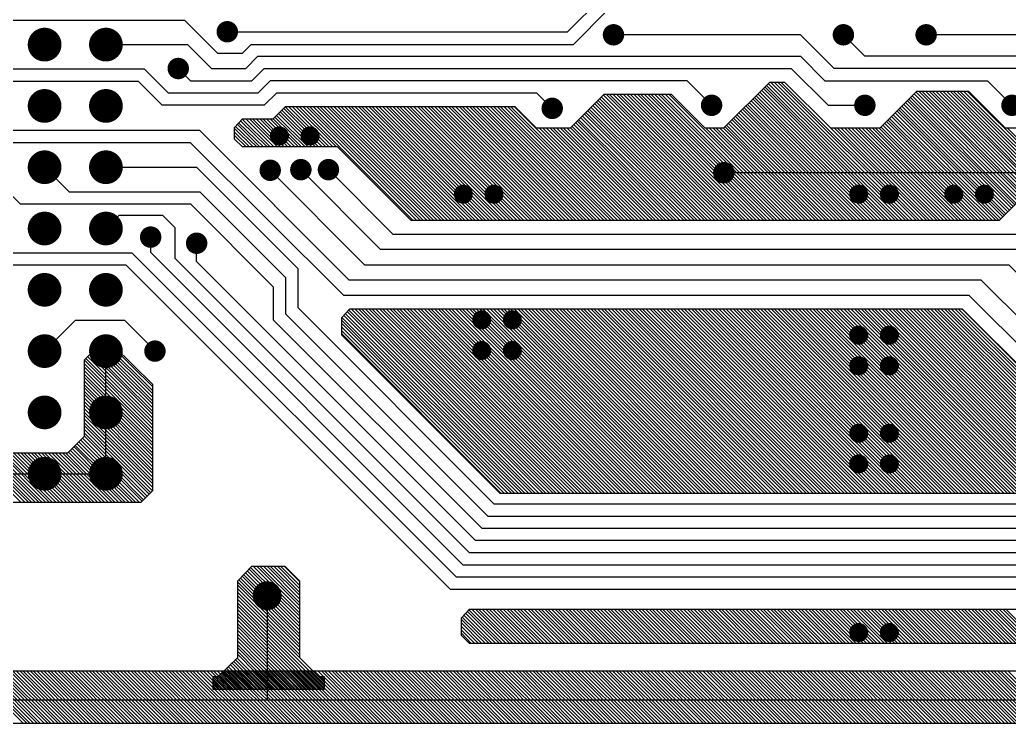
# Model space of a CAD drawing. Extents: x 295 to 953, y 10 to 290.
# Drawn here: x 520.9 to 588.6, y 85.5 to 133.6 of the extents above; entities that cross this region are included whole.
import ezdxf

# ---------------------------------------------------------------- set-up
doc = ezdxf.new("R2010")
doc.units = 0
doc.header["$LTSCALE"] = 5
doc.header["$MEASUREMENT"] = 0
doc.layers.get('0').update_dxf_attribs({"linetype": 'CONTINUOUS', "lineweight": 25})
doc.layers.add('ART02_PHO', color=2, linetype='CONTINUOUS')

msp = doc.modelspace()

# ---------------------------------------------------------------- linework, layer by layer
for points, const_width in [([(535.475, 132.777, -1), (534.741, 132.777, -1)], 0.733), ([(561.878, 132.568, -1), (561.145, 132.568, -1)], 0.733), ([(577.594, 132.568, -1), (576.861, 132.568, -1)], 0.733), ([(583.252, 132.568, -1), (582.519, 132.568, -1)], 0.733), ([(523.195, 131.897, -1), (522.042, 131.897, -1)], 1.153), ([(527.386, 131.897, -1), (526.233, 131.897, -1)], 1.153), ([(532.122, 130.263, -1), (531.388, 130.263, -1)], 0.733), ([(523.195, 127.706, -1), (522.042, 127.706, -1)], 1.153), ([(527.386, 127.706, -1), (526.233, 127.706, -1)], 1.153), ([(557.687, 127.539, -1), (556.954, 127.539, -1)], 0.733), ([(568.584, 127.748, -1), (567.85, 127.748, -1)], 0.733), ([(579.061, 127.748, -1), (578.328, 127.748, -1)], 0.733), ([(589.119, 127.748, -1), (588.386, 127.748, -1)], 0.733), ([(538.995, 125.653, -1), (538.345, 125.653, -1)], 0.65), ([(541.091, 125.653, -1), (540.441, 125.653, -1)], 0.65), ([(523.195, 123.515, -1), (522.042, 123.515, -1)], 1.153), ([(527.386, 123.515, -1), (526.233, 123.515, -1)], 1.153), ([(538.408, 123.306, -1), (537.675, 123.306, -1)], 0.733), ([(540.504, 123.348, -1), (539.77, 123.348, -1)], 0.733), ([(542.39, 123.348, -1), (541.656, 123.348, -1)], 0.733), ([(569.422, 123.138, -1), (568.688, 123.138, -1)], 0.733), ([(551.568, 121.671, -1), (550.918, 121.671, -1)], 0.65), ([(553.664, 121.671, -1), (553.014, 121.671, -1)], 0.65), ([(578.6, 121.671, -1), (577.95, 121.671, -1)], 0.65), ([(580.696, 121.671, -1), (580.046, 121.671, -1)], 0.65), ([(585.096, 121.671, -1), (584.446, 121.671, -1)], 0.65), ([(587.192, 121.671, -1), (586.542, 121.671, -1)], 0.65), ([(523.195, 119.324, -1), (522.042, 119.324, -1)], 1.153), ([(527.386, 119.324, -1), (526.233, 119.324, -1)], 1.153), ([(530.236, 118.738, -1), (529.502, 118.738, -1)], 0.733), ([(533.379, 118.318, -1), (532.646, 118.318, -1)], 0.733), ([(523.195, 115.133, -1), (522.042, 115.133, -1)], 1.153), ([(527.386, 115.133, -1), (526.233, 115.133, -1)], 1.153), ([(552.825, 113.08, -1), (552.176, 113.08, -1)], 0.65), ([(554.921, 113.08, -1), (554.271, 113.08, -1)], 0.65), ([(578.6, 112.032, -1), (577.95, 112.032, -1)], 0.65), ([(580.696, 112.032, -1), (580.046, 112.032, -1)], 0.65), ([(523.195, 110.942, -1), (522.042, 110.942, -1)], 1.153), ([(527.386, 110.942, -1), (526.233, 110.942, -1)], 1.153), ([(530.529, 110.942, -1), (529.796, 110.942, -1)], 0.733), ([(552.825, 110.984, -1), (552.176, 110.984, -1)], 0.65), ([(554.921, 110.984, -1), (554.271, 110.984, -1)], 0.65), ([(578.6, 109.936, -1), (577.95, 109.936, -1)], 0.65), ([(580.696, 109.936, -1), (580.046, 109.936, -1)], 0.65), ([(523.195, 106.751, -1), (522.042, 106.751, -1)], 1.153), ([(527.386, 106.751, -1), (526.233, 106.751, -1)], 1.153), ([(578.6, 105.326, -1), (577.95, 105.326, -1)], 0.65), ([(580.696, 105.326, -1), (580.046, 105.326, -1)], 0.65), ([(523.195, 102.56, -1), (522.042, 102.56, -1)], 1.153), ([(527.386, 102.56, -1), (526.233, 102.56, -1)], 1.153), ([(578.6, 103.231, -1), (577.95, 103.231, -1)], 0.65), ([(580.696, 103.231, -1), (580.046, 103.231, -1)], 0.65), ([(538.325, 94.22, -1), (537.34, 94.22, -1)], 0.985), ([(578.6, 91.706, -1), (577.95, 91.706, -1)], 0.65), ([(580.696, 91.706, -1), (580.046, 91.706, -1)], 0.65)]:
    msp.add_lwpolyline(points, format="xyb", close=True, dxfattribs=dict(const_width=const_width))
at = {"layer": 'ART02_PHO', "color": 7}
for p, q in [((558.368, 132.777), (560.673, 135.082)), ((558.787, 131.897), (561.092, 134.244)), ((516.751, 133.574), (532.174, 133.574)), ((532.174, 133.574), (534.437, 131.311)), ((535.108, 132.777), (558.368, 132.777)), ((574.294, 132.568), (561.511, 132.568)), ((576.599, 130.263), (574.294, 132.568)), ((578.694, 131.101), (577.227, 132.568)), ((594.62, 132.568), (582.885, 132.568)), ((526.81, 131.897), (532.384, 131.897)), ((532.384, 131.897), (534.018, 130.263)), ((534.437, 131.311), (536.156, 131.311)), ((536.156, 131.311), (536.742, 131.897)), ((536.742, 131.897), (558.787, 131.897)), ((536.365, 130.263), (537.203, 131.101)), ((537.203, 131.101), (574.294, 131.101)), ((574.294, 131.101), (575.97, 129.425)), ((594.83, 131.101), (578.694, 131.101)), ((529.45, 130.221), (520.104, 130.221)), ((531.085, 128.586), (529.45, 130.221)), ((531.755, 130.263), (532.593, 129.425)), ((534.018, 130.263), (536.365, 130.263)), ((536.784, 129.425), (537.623, 130.263)), ((537.623, 130.263), (573.665, 130.263)), ((573.665, 130.263), (576.18, 127.748)), ((594.411, 130.263), (576.599, 130.263)), ((529.031, 129.383), (516.751, 129.383)), ((530.665, 127.748), (529.031, 129.383)), ((532.593, 129.425), (536.784, 129.425)), ((538.042, 129.425), (537.203, 128.586)), ((566.54, 129.425), (538.042, 129.425)), ((568.217, 127.748), (566.54, 129.425)), ((569.055, 126.198), (572.198, 129.341)), ((581.502, 119.869), (572.114, 129.215)), ((572.198, 129.341), (573.204, 129.341)), ((581.712, 119.869), (572.24, 129.341)), ((581.963, 119.869), (572.492, 129.341)), ((582.215, 119.869), (572.743, 129.341)), ((582.424, 119.869), (572.953, 129.341)), ((573.204, 129.341), (576.347, 126.198)), ((575.97, 129.425), (587.076, 129.425)), ((587.076, 129.425), (588.753, 127.748)), ((537.203, 128.586), (531.085, 128.586)), ((538.461, 128.586), (537.623, 127.748)), ((556.272, 128.586), (538.461, 128.586)), ((557.32, 127.539), (556.272, 128.586)), ((580.287, 119.869), (571.528, 128.628)), ((580.538, 119.869), (571.653, 128.754)), ((580.79, 119.869), (571.779, 128.88)), ((580.999, 119.869), (571.863, 129.005)), ((581.251, 119.869), (571.989, 129.089)), ((579.742, 126.198), (582.257, 128.712)), ((589.423, 121.42), (582.215, 128.628)), ((582.257, 128.712), (585.777, 128.712)), ((589.549, 121.546), (582.382, 128.712)), ((589.633, 121.629), (582.592, 128.712)), ((589.759, 121.755), (582.843, 128.712)), ((589.884, 121.881), (583.095, 128.712)), ((590.01, 122.007), (583.304, 128.712)), ((590.136, 122.132), (583.556, 128.712)), ((590.261, 122.258), (583.807, 128.712)), ((590.345, 122.342), (584.017, 128.712)), ((590.471, 122.468), (584.268, 128.712)), ((590.597, 122.593), (584.52, 128.712)), ((590.722, 122.719), (584.729, 128.712)), ((590.848, 122.845), (584.981, 128.712)), ((590.974, 122.97), (585.19, 128.712)), ((591.142, 123.012), (585.442, 128.712)), ((591.393, 123.012), (585.693, 128.712)), ((585.777, 128.712), (588.292, 126.198)), ((558.578, 126.198), (560.883, 128.503)), ((568.468, 119.869), (560.338, 127.958)), ((568.678, 119.869), (560.463, 128.083)), ((568.929, 119.869), (560.589, 128.167)), ((569.181, 119.869), (560.715, 128.293)), ((569.39, 119.869), (560.841, 128.419)), ((560.883, 128.503), (565.451, 128.503)), ((569.642, 119.869), (561.008, 128.503)), ((569.851, 119.869), (561.218, 128.503)), ((570.103, 119.869), (561.469, 128.503)), ((570.354, 119.869), (561.721, 128.503)), ((570.564, 119.869), (561.93, 128.503)), ((570.815, 119.869), (562.182, 128.503)), ((571.067, 119.869), (562.433, 128.503)), ((571.276, 119.869), (562.643, 128.503)), ((571.528, 119.869), (562.894, 128.503)), ((571.779, 119.869), (563.146, 128.503)), ((571.989, 119.869), (563.355, 128.503)), ((572.24, 119.869), (563.607, 128.503)), ((572.492, 119.869), (563.858, 128.503)), ((572.701, 119.869), (564.068, 128.503)), ((572.953, 119.869), (564.319, 128.503)), ((573.204, 119.869), (564.571, 128.503)), ((573.414, 119.869), (564.78, 128.503)), ((573.665, 119.869), (565.032, 128.503)), ((573.917, 119.869), (565.283, 128.503)), ((565.451, 128.503), (567.756, 126.198)), ((578.862, 119.869), (570.815, 127.916)), ((579.113, 119.869), (570.941, 128.042)), ((579.365, 119.869), (571.067, 128.167)), ((579.574, 119.869), (571.151, 128.293)), ((579.826, 119.869), (571.276, 128.377)), ((580.077, 119.869), (571.402, 128.503)), ((588.711, 120.707), (581.502, 127.916)), ((588.837, 120.833), (581.628, 128.042)), ((588.962, 120.917), (581.712, 128.167)), ((589.046, 121.043), (581.838, 128.251)), ((589.172, 121.168), (581.963, 128.377)), ((589.298, 121.294), (582.089, 128.503)), ((537.623, 127.748), (530.665, 127.748)), ((538.251, 126.826), (539.089, 127.664)), ((541.143, 124.898), (538.754, 127.287)), ((541.353, 124.898), (538.838, 127.413)), ((541.604, 124.898), (538.964, 127.539)), ((539.089, 127.664), (554.764, 127.664)), ((541.855, 124.898), (539.089, 127.622)), ((542.065, 124.898), (539.299, 127.664)), ((542.316, 124.898), (539.55, 127.664)), ((542.568, 124.898), (539.802, 127.664)), ((547.807, 119.869), (540.011, 127.664)), ((548.058, 119.869), (540.263, 127.664)), ((548.31, 119.869), (540.514, 127.664)), ((548.519, 119.869), (540.724, 127.664)), ((548.771, 119.869), (540.975, 127.664)), ((549.022, 119.869), (541.227, 127.664)), ((549.232, 119.869), (541.436, 127.664)), ((549.483, 119.869), (541.688, 127.664)), ((549.735, 119.869), (541.939, 127.664)), ((549.944, 119.869), (542.149, 127.664)), ((550.196, 119.869), (542.4, 127.664)), ((550.447, 119.869), (542.652, 127.664)), ((550.657, 119.869), (542.861, 127.664)), ((550.908, 119.869), (543.113, 127.664)), ((551.159, 119.869), (543.364, 127.664)), ((551.369, 119.869), (543.574, 127.664)), ((551.62, 119.869), (543.825, 127.664)), ((551.872, 119.869), (544.077, 127.664)), ((552.081, 119.869), (544.286, 127.664)), ((552.333, 119.869), (544.538, 127.664)), ((552.584, 119.869), (544.789, 127.664)), ((552.794, 119.869), (544.999, 127.664)), ((553.045, 119.869), (545.25, 127.664)), ((553.255, 119.869), (545.46, 127.664)), ((553.506, 119.869), (545.711, 127.664)), ((553.758, 119.869), (545.963, 127.664)), ((553.967, 119.869), (546.172, 127.664)), ((554.219, 119.869), (546.424, 127.664)), ((554.47, 119.869), (546.675, 127.664)), ((554.68, 119.869), (546.885, 127.664)), ((554.931, 119.869), (547.136, 127.664)), ((555.183, 119.869), (547.388, 127.664)), ((555.392, 119.869), (547.597, 127.664)), ((555.644, 119.869), (547.849, 127.664)), ((555.895, 119.869), (548.1, 127.664)), ((556.105, 119.869), (548.31, 127.664)), ((556.356, 119.869), (548.561, 127.664)), ((556.608, 119.869), (548.812, 127.664)), ((556.817, 119.869), (549.022, 127.664)), ((557.069, 119.869), (549.274, 127.664)), ((557.32, 119.869), (549.525, 127.664)), ((557.53, 119.869), (549.735, 127.664)), ((557.781, 119.869), (549.986, 127.664)), ((558.033, 119.869), (550.237, 127.664)), ((558.242, 119.869), (550.447, 127.664)), ((558.494, 119.869), (550.698, 127.664)), ((558.745, 119.869), (550.95, 127.664)), ((558.955, 119.869), (551.159, 127.664)), ((559.206, 119.869), (551.411, 127.664)), ((559.458, 119.869), (551.662, 127.664)), ((559.667, 119.869), (551.872, 127.664)), ((559.919, 119.869), (552.123, 127.664)), ((560.17, 119.869), (552.375, 127.664)), ((560.38, 119.869), (552.584, 127.664)), ((560.631, 119.869), (552.836, 127.664)), ((560.883, 119.869), (553.087, 127.664)), ((561.092, 119.869), (553.297, 127.664)), ((561.344, 119.869), (553.548, 127.664)), ((561.553, 119.869), (553.758, 127.664)), ((561.805, 119.869), (554.009, 127.664)), ((562.056, 119.869), (554.261, 127.664)), ((562.266, 119.869), (554.47, 127.664)), ((562.517, 119.869), (554.722, 127.664)), ((554.764, 127.664), (556.231, 126.198)), ((567.043, 119.869), (559.625, 127.245)), ((567.253, 119.869), (559.751, 127.371)), ((567.504, 119.869), (559.877, 127.455)), ((567.756, 119.869), (560.002, 127.581)), ((567.965, 119.869), (560.128, 127.706)), ((568.217, 119.869), (560.254, 127.832)), ((577.437, 119.869), (570.103, 127.203)), ((577.688, 119.869), (570.229, 127.329)), ((577.94, 119.869), (570.354, 127.455)), ((578.149, 119.869), (570.438, 127.581)), ((578.401, 119.869), (570.564, 127.706)), ((578.652, 119.869), (570.69, 127.79)), ((576.18, 127.748), (578.694, 127.748)), ((587.998, 119.995), (580.79, 127.203)), ((588.124, 120.121), (580.916, 127.329)), ((588.25, 120.204), (580.999, 127.455)), ((588.334, 120.33), (581.125, 127.539)), ((588.459, 120.456), (581.251, 127.664)), ((588.585, 120.582), (581.377, 127.79)), ((535.611, 126.239), (536.156, 126.826)), ((537.581, 124.898), (535.904, 126.533)), ((537.832, 124.898), (536.03, 126.659)), ((536.156, 126.826), (538.251, 126.826)), ((538.042, 124.898), (536.156, 126.784)), ((538.293, 124.898), (536.365, 126.826)), ((538.545, 124.898), (536.617, 126.826)), ((538.754, 124.898), (536.826, 126.826)), ((539.006, 124.898), (537.078, 126.826)), ((539.257, 124.898), (537.329, 126.826)), ((539.467, 124.898), (537.539, 126.826)), ((539.718, 124.898), (537.79, 126.826)), ((539.969, 124.898), (538.042, 126.826)), ((540.179, 124.898), (538.251, 126.826)), ((540.43, 124.898), (538.377, 126.91)), ((540.64, 124.898), (538.503, 127.036)), ((540.892, 124.898), (538.628, 127.161)), ((565.618, 119.869), (558.955, 126.533)), ((565.828, 119.869), (559.039, 126.659)), ((566.079, 119.869), (559.164, 126.742)), ((566.331, 119.869), (559.29, 126.868)), ((566.54, 119.869), (559.416, 126.994)), ((566.792, 119.869), (559.541, 127.12)), ((576.264, 119.869), (569.516, 126.617)), ((576.515, 119.869), (569.642, 126.742)), ((576.766, 119.869), (569.726, 126.868)), ((576.976, 119.869), (569.851, 126.994)), ((577.227, 119.869), (569.977, 127.078)), ((586.951, 119.869), (580.203, 126.617)), ((587.16, 119.869), (580.287, 126.742)), ((587.412, 119.869), (580.413, 126.826)), ((587.663, 119.869), (580.538, 126.952)), ((587.873, 119.869), (580.664, 127.078)), ((533.222, 126.03), (520.104, 126.03)), ((543.448, 115.804), (533.222, 126.03)), ((535.611, 125.443), (535.611, 126.239)), ((536.868, 124.898), (535.611, 126.156)), ((536.617, 124.898), (535.611, 125.904)), ((537.12, 124.898), (535.653, 126.323)), ((537.329, 124.898), (535.778, 126.449)), ((556.231, 126.198), (558.578, 126.198)), ((562.769, 119.869), (556.44, 126.198)), ((562.978, 119.869), (556.65, 126.198)), ((563.23, 119.869), (556.901, 126.198)), ((563.481, 119.869), (557.153, 126.198)), ((563.691, 119.869), (557.362, 126.198)), ((563.942, 119.869), (557.614, 126.198)), ((564.193, 119.869), (557.865, 126.198)), ((564.403, 119.869), (558.075, 126.198)), ((564.654, 119.869), (558.326, 126.198)), ((564.906, 119.869), (558.578, 126.198)), ((565.115, 119.869), (558.703, 126.281)), ((565.367, 119.869), (558.829, 126.407)), ((567.756, 126.198), (569.055, 126.198)), ((574.126, 119.869), (567.798, 126.198)), ((574.378, 119.869), (568.049, 126.198)), ((574.629, 119.869), (568.301, 126.198)), ((574.839, 119.869), (568.51, 126.198)), ((575.09, 119.869), (568.762, 126.198)), ((575.342, 119.869), (569.013, 126.198)), ((575.551, 119.869), (569.139, 126.281)), ((575.803, 119.869), (569.265, 126.365)), ((576.054, 119.869), (569.39, 126.491)), ((582.676, 119.869), (576.347, 126.198)), ((576.347, 126.198), (579.742, 126.198)), ((582.927, 119.869), (576.599, 126.198)), ((583.137, 119.869), (576.808, 126.198)), ((583.388, 119.869), (577.06, 126.198)), ((583.64, 119.869), (577.311, 126.198)), ((583.849, 119.869), (577.521, 126.198)), ((584.101, 119.869), (577.772, 126.198)), ((584.352, 119.869), (578.024, 126.198)), ((584.562, 119.869), (578.233, 126.198)), ((584.813, 119.869), (578.485, 126.198)), ((585.065, 119.869), (578.736, 126.198)), ((585.274, 119.869), (578.946, 126.198)), ((585.526, 119.869), (579.197, 126.198)), ((585.735, 119.869), (579.407, 126.198)), ((585.987, 119.869), (579.658, 126.198)), ((586.238, 119.869), (579.826, 126.239)), ((586.448, 119.869), (579.952, 126.365)), ((586.699, 119.869), (580.077, 126.491)), ((588.292, 126.198), (589.381, 126.198)), ((591.603, 123.012), (588.417, 126.198)), ((532.593, 125.192), (516.751, 125.192)), ((543.071, 114.756), (532.593, 125.192)), ((536.407, 124.898), (535.611, 125.695)), ((536.156, 124.898), (535.611, 125.443)), ((542.652, 124.898), (536.156, 124.898)), ((547.681, 119.869), (542.652, 124.898)), ((518.428, 123.515), (520.942, 121.001)), ((522.619, 123.515), (524.295, 121.839)), ((526.81, 123.515), (533.012, 123.515)), ((533.012, 123.515), (539.928, 116.6)), ((538.042, 123.306), (544.496, 116.852)), ((545.585, 117.899), (540.137, 123.348)), ((542.023, 123.348), (546.424, 118.947)), ((625.843, 123.138), (569.055, 123.138)), ((591.016, 123.012), (587.873, 119.869)), ((524.295, 121.839), (533.222, 121.839)), ((533.222, 121.839), (539.089, 115.971)), ((520.942, 121.001), (532.593, 121.001)), ((532.593, 121.001), (538.251, 115.343)), ((527.69, 120.204), (526.81, 119.324)), ((530.707, 120.204), (527.69, 120.204)), ((531.546, 119.366), (530.707, 120.204)), ((587.873, 119.869), (547.681, 119.869)), ((531.546, 117.271), (531.546, 119.366)), ((529.869, 117.69), (529.869, 118.738)), ((546.424, 118.947), (589.591, 118.947)), ((533.012, 117.061), (533.012, 118.318)), ((589.591, 117.899), (545.585, 117.899)), ((528.612, 117.648), (520.104, 117.648)), ((550.782, 95.477), (528.612, 117.648)), ((551.243, 96.316), (529.869, 117.69)), ((551.662, 97.154), (531.546, 117.271)), ((552.081, 97.992), (533.012, 117.061)), ((528.193, 116.81), (516.751, 116.81)), ((550.363, 94.639), (528.193, 116.81)), ((539.928, 116.6), (539.928, 113.918)), ((544.496, 116.852), (588.543, 116.852)), ((588.543, 116.852), (590.639, 114.756)), ((539.089, 115.971), (539.089, 113.499)), ((586.657, 115.804), (543.448, 115.804)), ((589.8, 112.661), (586.657, 115.804)), ((538.251, 115.343), (538.251, 113.08)), ((585.819, 114.756), (543.071, 114.756)), ((592.106, 108.47), (585.819, 114.756)), ((539.928, 113.918), (553.339, 100.507)), ((542.945, 113.247), (543.49, 113.834)), ((555.979, 101.219), (543.406, 113.75)), ((543.49, 113.834), (585.358, 113.834)), ((556.189, 101.219), (543.574, 113.834)), ((556.44, 101.219), (543.825, 113.834)), ((556.692, 101.219), (544.077, 113.834)), ((556.901, 101.219), (544.286, 113.834)), ((557.153, 101.219), (544.538, 113.834)), ((557.404, 101.219), (544.789, 113.834)), ((557.614, 101.219), (544.999, 113.834)), ((557.865, 101.219), (545.25, 113.834)), ((558.117, 101.219), (545.502, 113.834)), ((558.326, 101.219), (545.711, 113.834)), ((558.578, 101.219), (545.963, 113.834)), ((558.829, 101.219), (546.214, 113.834)), ((559.039, 101.219), (546.424, 113.834)), ((559.29, 101.219), (546.675, 113.834)), ((559.5, 101.219), (546.885, 113.834)), ((559.751, 101.219), (547.136, 113.834)), ((560.002, 101.219), (547.388, 113.834)), ((560.212, 101.219), (547.597, 113.834)), ((560.463, 101.219), (547.849, 113.834)), ((560.715, 101.219), (548.1, 113.834)), ((560.924, 101.219), (548.31, 113.834)), ((561.176, 101.219), (548.561, 113.834)), ((561.427, 101.219), (548.812, 113.834)), ((561.637, 101.219), (549.022, 113.834)), ((561.888, 101.219), (549.274, 113.834)), ((562.14, 101.219), (549.525, 113.834)), ((562.349, 101.219), (549.735, 113.834)), ((562.601, 101.219), (549.986, 113.834)), ((562.852, 101.219), (550.237, 113.834)), ((563.062, 101.219), (550.447, 113.834)), ((563.313, 101.219), (550.698, 113.834)), ((563.565, 101.219), (550.95, 113.834)), ((563.774, 101.219), (551.159, 113.834)), ((564.026, 101.219), (551.411, 113.834)), ((564.277, 101.219), (551.662, 113.834)), ((564.487, 101.219), (551.872, 113.834)), ((564.738, 101.219), (552.123, 113.834)), ((564.99, 101.219), (552.375, 113.834)), ((565.199, 101.219), (552.584, 113.834)), ((565.451, 101.219), (552.836, 113.834)), ((565.702, 101.219), (553.087, 113.834)), ((565.912, 101.219), (553.297, 113.834)), ((566.163, 101.219), (553.548, 113.834)), ((566.415, 101.219), (553.8, 113.834)), ((566.624, 101.219), (554.009, 113.834)), ((566.876, 101.219), (554.261, 113.834)), ((567.085, 101.219), (554.47, 113.834)), ((567.337, 101.219), (554.722, 113.834)), ((567.588, 101.219), (554.973, 113.834)), ((567.798, 101.219), (555.183, 113.834)), ((568.049, 101.219), (555.434, 113.834)), ((568.301, 101.219), (555.686, 113.834)), ((568.51, 101.219), (555.895, 113.834)), ((568.762, 101.219), (556.147, 113.834)), ((569.013, 101.219), (556.398, 113.834)), ((569.223, 101.219), (556.608, 113.834)), ((569.474, 101.219), (556.859, 113.834)), ((569.726, 101.219), (557.111, 113.834)), ((569.935, 101.219), (557.32, 113.834)), ((570.187, 101.219), (557.572, 113.834)), ((570.438, 101.219), (557.823, 113.834)), ((570.648, 101.219), (558.033, 113.834)), ((570.899, 101.219), (558.284, 113.834)), ((571.151, 101.219), (558.536, 113.834)), ((571.36, 101.219), (558.745, 113.834)), ((571.612, 101.219), (558.997, 113.834)), ((571.863, 101.219), (559.248, 113.834)), ((572.073, 101.219), (559.458, 113.834)), ((572.324, 101.219), (559.709, 113.834)), ((572.575, 101.219), (559.961, 113.834)), ((572.785, 101.219), (560.17, 113.834)), ((573.036, 101.219), (560.422, 113.834)), ((573.288, 101.219), (560.673, 113.834)), ((573.497, 101.219), (560.883, 113.834)), ((573.749, 101.219), (561.134, 113.834)), ((574, 101.219), (561.385, 113.834)), ((574.21, 101.219), (561.595, 113.834)), ((574.461, 101.219), (561.847, 113.834)), ((574.713, 101.219), (562.098, 113.834)), ((574.922, 101.219), (562.308, 113.834)), ((575.174, 101.219), (562.559, 113.834)), ((575.383, 101.219), (562.769, 113.834)), ((575.635, 101.219), (563.02, 113.834)), ((575.886, 101.219), (563.271, 113.834)), ((576.096, 101.219), (563.481, 113.834)), ((576.347, 101.219), (563.732, 113.834)), ((576.599, 101.219), (563.984, 113.834)), ((576.808, 101.219), (564.193, 113.834)), ((577.06, 101.219), (564.445, 113.834)), ((577.311, 101.219), (564.696, 113.834)), ((577.521, 101.219), (564.906, 113.834)), ((577.772, 101.219), (565.157, 113.834)), ((578.024, 101.219), (565.409, 113.834)), ((578.233, 101.219), (565.618, 113.834)), ((578.485, 101.219), (565.87, 113.834)), ((578.736, 101.219), (566.121, 113.834)), ((578.946, 101.219), (566.331, 113.834)), ((579.197, 101.219), (566.582, 113.834)), ((579.449, 101.219), (566.834, 113.834)), ((579.658, 101.219), (567.043, 113.834)), ((579.91, 101.219), (567.295, 113.834)), ((580.161, 101.219), (567.546, 113.834)), ((580.371, 101.219), (567.756, 113.834)), ((580.622, 101.219), (568.007, 113.834)), ((580.874, 101.219), (568.259, 113.834)), ((581.083, 101.219), (568.468, 113.834)), ((581.335, 101.219), (568.72, 113.834)), ((581.586, 101.219), (568.971, 113.834)), ((581.796, 101.219), (569.181, 113.834)), ((582.047, 101.219), (569.432, 113.834)), ((582.299, 101.219), (569.684, 113.834)), ((582.508, 101.219), (569.893, 113.834)), ((582.76, 101.219), (570.145, 113.834)), ((583.011, 101.219), (570.396, 113.834)), ((583.221, 101.219), (570.606, 113.834)), ((583.472, 101.219), (570.857, 113.834)), ((583.682, 101.219), (571.067, 113.834)), ((583.933, 101.219), (571.318, 113.834)), ((584.185, 101.219), (571.57, 113.834)), ((584.394, 101.219), (571.779, 113.834)), ((584.646, 101.219), (572.031, 113.834)), ((584.897, 101.219), (572.282, 113.834)), ((585.107, 101.219), (572.492, 113.834)), ((585.358, 101.219), (572.743, 113.834)), ((585.609, 101.219), (572.995, 113.834)), ((585.819, 101.219), (573.204, 113.834)), ((586.07, 101.219), (573.456, 113.834)), ((586.322, 101.219), (573.707, 113.834)), ((586.531, 101.219), (573.917, 113.834)), ((586.783, 101.219), (574.168, 113.834)), ((587.034, 101.219), (574.42, 113.834)), ((587.244, 101.219), (574.629, 113.834)), ((587.495, 101.219), (574.881, 113.834)), ((587.747, 101.219), (575.132, 113.834)), ((587.956, 101.219), (575.342, 113.834)), ((588.208, 101.219), (575.593, 113.834)), ((588.459, 101.219), (575.844, 113.834)), ((588.669, 101.219), (576.054, 113.834)), ((588.92, 101.219), (576.305, 113.834)), ((589.172, 101.219), (576.557, 113.834)), ((589.381, 101.219), (576.766, 113.834)), ((589.633, 101.219), (577.018, 113.834)), ((589.884, 101.219), (577.269, 113.834)), ((590.094, 101.219), (577.479, 113.834)), ((590.345, 101.219), (577.73, 113.834)), ((590.597, 101.219), (577.982, 113.834)), ((590.806, 101.219), (578.191, 113.834)), ((591.058, 101.219), (578.443, 113.834)), ((591.267, 101.219), (578.652, 113.834)), ((591.519, 101.219), (578.904, 113.834)), ((591.77, 101.219), (579.155, 113.834)), ((591.98, 101.219), (579.365, 113.834)), ((592.231, 101.219), (579.616, 113.834)), ((592.483, 101.219), (579.868, 113.834)), ((592.692, 101.219), (580.077, 113.834)), ((592.944, 101.219), (580.329, 113.834)), ((593.195, 101.219), (580.58, 113.834)), ((593.405, 101.219), (580.79, 113.834)), ((593.656, 101.219), (581.041, 113.834)), ((593.908, 101.219), (581.293, 113.834)), ((594.117, 101.219), (581.502, 113.834)), ((594.369, 101.219), (581.754, 113.834)), ((594.62, 101.219), (582.005, 113.834)), ((594.83, 101.219), (582.215, 113.834)), ((595.081, 101.219), (582.466, 113.834)), ((595.333, 101.219), (582.718, 113.834)), ((595.542, 101.219), (582.927, 113.834)), ((595.794, 101.219), (583.179, 113.834)), ((596.045, 101.219), (583.43, 113.834)), ((596.255, 101.219), (583.64, 113.834)), ((596.506, 101.219), (583.891, 113.834)), ((596.758, 101.219), (584.143, 113.834)), ((590.555, 107.631), (584.352, 113.834)), ((590.555, 107.883), (584.604, 113.834)), ((590.555, 108.134), (584.855, 113.834)), ((590.555, 108.344), (585.065, 113.834)), ((590.555, 108.595), (585.316, 113.834)), ((585.358, 113.834), (590.555, 108.637)), ((524.714, 113.038), (522.619, 110.942)), ((528.109, 113.038), (524.714, 113.038)), ((530.163, 110.984), (528.109, 113.038)), ((538.251, 113.08), (552.501, 98.83)), ((539.089, 113.499), (552.92, 99.668)), ((555.015, 101.219), (542.945, 113.247)), ((542.945, 112.032), (542.945, 113.247)), ((554.764, 101.219), (542.945, 113.038)), ((555.267, 101.219), (543.071, 113.373)), ((555.476, 101.219), (543.197, 113.499)), ((555.728, 101.219), (543.322, 113.625)), ((554.554, 101.219), (542.945, 112.828)), ((554.303, 101.219), (542.945, 112.577)), ((554.051, 101.219), (542.945, 112.325)), ((553.842, 101.219), (542.945, 112.116)), ((553.758, 101.219), (542.945, 112.032)), ((525.343, 110.356), (526.307, 111.319)), ((529.995, 107.087), (526.013, 111.026)), ((529.995, 107.338), (526.139, 111.152)), ((529.995, 107.548), (526.265, 111.278)), ((526.307, 111.319), (527.313, 111.319)), ((529.995, 107.799), (526.433, 111.319)), ((529.995, 108.05), (526.684, 111.319)), ((526.81, 106.751), (526.81, 110.942)), ((529.995, 108.26), (526.894, 111.319)), ((529.995, 108.512), (527.145, 111.319)), ((527.313, 111.319), (529.995, 108.679)), ((530.163, 110.942), (530.163, 110.984)), ((525.343, 105.117), (525.343, 110.356)), ((529.995, 105.662), (525.343, 110.314)), ((529.995, 105.913), (525.427, 110.439)), ((529.995, 106.123), (525.552, 110.565)), ((529.995, 106.374), (525.678, 110.691)), ((529.995, 106.626), (525.804, 110.817)), ((529.995, 106.835), (525.888, 110.9)), ((529.995, 105.41), (525.343, 110.062)), ((529.995, 105.201), (525.343, 109.853)), ((529.995, 104.949), (525.343, 109.601)), ((529.995, 104.698), (525.343, 109.35)), ((529.995, 104.488), (525.343, 109.14)), ((529.995, 104.237), (525.343, 108.889)), ((529.995, 103.985), (525.343, 108.637)), ((529.995, 103.776), (525.343, 108.428)), ((529.995, 108.679), (529.995, 101.387)), ((529.995, 103.524), (525.343, 108.176)), ((529.995, 103.315), (525.343, 107.967)), ((529.995, 103.063), (525.343, 107.715)), ((529.995, 102.812), (525.343, 107.464)), ((529.995, 102.602), (525.343, 107.254)), ((529.995, 102.351), (525.343, 107.003)), ((529.995, 102.099), (525.343, 106.751)), ((529.995, 101.89), (525.343, 106.542)), ((529.995, 101.638), (525.343, 106.29)), ((526.81, 102.56), (526.81, 106.751)), ((529.995, 101.387), (525.343, 106.039)), ((529.869, 101.261), (525.343, 105.829)), ((529.743, 101.177), (525.343, 105.578)), ((524.211, 103.985), (525.343, 105.117)), ((529.282, 100.674), (525.091, 104.865)), ((529.366, 100.8), (525.217, 104.991)), ((529.618, 101.052), (525.343, 105.326)), ((529.492, 100.926), (525.343, 105.117)), ((528.151, 100.591), (524.505, 104.279)), ((528.402, 100.591), (524.63, 104.404)), ((528.654, 100.591), (524.714, 104.488)), ((528.863, 100.591), (524.84, 104.614)), ((529.115, 100.591), (524.966, 104.74)), ((513.524, 103.985), (524.211, 103.985)), ((521.026, 100.591), (517.631, 103.985)), ((521.278, 100.591), (517.883, 103.985)), ((521.529, 100.591), (518.134, 103.985)), ((521.739, 100.591), (518.344, 103.985)), ((521.99, 100.591), (518.595, 103.985)), ((522.242, 100.591), (518.847, 103.985)), ((522.451, 100.591), (519.056, 103.985)), ((522.703, 100.591), (519.308, 103.985)), ((522.954, 100.591), (519.559, 103.985)), ((523.164, 100.591), (519.769, 103.985)), ((523.415, 100.591), (520.02, 103.985)), ((523.666, 100.591), (520.272, 103.985)), ((523.876, 100.591), (520.481, 103.985)), ((524.128, 100.591), (520.733, 103.985)), ((524.379, 100.591), (520.984, 103.985)), ((524.589, 100.591), (521.194, 103.985)), ((524.84, 100.591), (521.445, 103.985)), ((525.091, 100.591), (521.697, 103.985)), ((525.301, 100.591), (521.906, 103.985)), ((525.552, 100.591), (522.158, 103.985)), ((525.804, 100.591), (522.409, 103.985)), ((526.013, 100.591), (522.619, 103.985)), ((526.265, 100.591), (522.87, 103.985)), ((526.516, 100.591), (523.122, 103.985)), ((526.726, 100.591), (523.331, 103.985)), ((526.977, 100.591), (523.583, 103.985)), ((527.229, 100.591), (523.834, 103.985)), ((527.438, 100.591), (524.044, 103.985)), ((527.69, 100.591), (524.253, 104.027)), ((527.941, 100.591), (524.379, 104.153)), ((518.428, 102.56), (522.619, 102.56)), ((522.619, 102.56), (526.81, 102.56)), ((529.995, 101.387), (529.199, 100.591)), ((599.817, 101.219), (553.758, 101.219)), ((529.199, 100.591), (513.734, 100.591)), ((553.339, 100.507), (600.068, 100.507)), ((552.92, 99.668), (600.697, 99.668)), ((552.501, 98.83), (601.326, 98.83)), ((601.954, 97.992), (552.081, 97.992)), ((602.583, 97.154), (551.662, 97.154)), ((535.82, 95.226), (536.784, 96.232)), ((540.053, 92.837), (536.701, 96.148)), ((536.784, 96.232), (539.047, 96.232)), ((540.053, 93.047), (536.868, 96.232)), ((540.053, 93.298), (537.12, 96.232)), ((540.053, 93.55), (537.329, 96.232)), ((540.053, 93.759), (537.581, 96.232)), ((540.053, 94.011), (537.832, 96.232)), ((540.053, 94.262), (538.042, 96.232)), ((540.053, 94.472), (538.293, 96.232)), ((540.053, 94.723), (538.545, 96.232)), ((540.053, 94.933), (538.754, 96.232)), ((540.053, 95.184), (539.006, 96.232)), ((539.047, 96.232), (540.053, 95.226)), ((603.212, 96.316), (551.243, 96.316)), ((540.053, 91.412), (535.988, 95.436)), ((540.053, 91.622), (536.114, 95.561)), ((540.053, 91.873), (536.239, 95.645)), ((540.053, 92.125), (536.365, 95.771)), ((540.053, 92.334), (536.491, 95.897)), ((540.053, 92.586), (536.617, 96.022)), ((603.84, 95.477), (550.782, 95.477)), ((535.82, 89.987), (535.82, 95.226)), ((540.053, 90.909), (535.82, 95.142)), ((540.053, 90.7), (535.82, 94.933)), ((540.053, 91.161), (535.904, 95.31)), ((540.053, 95.226), (540.053, 89.987)), ((522.116, 85.503), (513.399, 94.22)), ((540.053, 90.448), (535.82, 94.681)), ((540.053, 90.197), (535.82, 94.43)), ((541.73, 88.311), (535.82, 94.22)), ((537.832, 94.22), (537.832, 87.095)), ((605.726, 94.639), (550.363, 94.639)), ((521.864, 85.503), (513.399, 94.011)), ((521.613, 85.503), (513.399, 93.759)), ((521.403, 85.503), (513.399, 93.508)), ((541.73, 88.059), (535.82, 93.969)), ((541.73, 87.808), (535.82, 93.717)), ((541.478, 87.808), (535.82, 93.508)), ((521.152, 85.503), (513.399, 93.298)), ((541.227, 87.808), (535.82, 93.256)), ((541.017, 87.808), (535.82, 93.005)), ((540.766, 87.808), (535.82, 92.795)), ((551.118, 92.711), (551.662, 93.298)), ((551.118, 91.496), (551.118, 92.711)), ((553.003, 90.951), (551.159, 92.753)), ((553.213, 90.951), (551.285, 92.879)), ((553.465, 90.951), (551.411, 93.005)), ((553.716, 90.951), (551.537, 93.131)), ((553.926, 90.951), (551.62, 93.256)), ((551.662, 93.298), (622.239, 93.298)), ((554.177, 90.951), (551.83, 93.298)), ((554.428, 90.951), (552.081, 93.298)), ((554.638, 90.951), (552.291, 93.298)), ((554.889, 90.951), (552.542, 93.298)), ((555.141, 90.951), (552.794, 93.298)), ((555.35, 90.951), (553.003, 93.298)), ((555.602, 90.951), (553.255, 93.298)), ((555.853, 90.951), (553.506, 93.298)), ((556.063, 90.951), (553.716, 93.298)), ((556.314, 90.951), (553.967, 93.298)), ((556.566, 90.951), (554.219, 93.298)), ((556.775, 90.951), (554.428, 93.298)), ((557.027, 90.951), (554.68, 93.298)), ((557.278, 90.951), (554.931, 93.298)), ((557.488, 90.951), (555.141, 93.298)), ((557.739, 90.951), (555.392, 93.298)), ((557.991, 90.951), (555.644, 93.298)), ((558.2, 90.951), (555.853, 93.298)), ((558.452, 90.951), (556.105, 93.298)), ((558.703, 90.951), (556.356, 93.298)), ((558.913, 90.951), (556.566, 93.298)), ((559.164, 90.951), (556.817, 93.298)), ((559.374, 90.951), (557.027, 93.298)), ((559.625, 90.951), (557.278, 93.298)), ((559.877, 90.951), (557.53, 93.298)), ((560.086, 90.951), (557.739, 93.298)), ((560.338, 90.951), (557.991, 93.298)), ((560.589, 90.951), (558.242, 93.298)), ((560.799, 90.951), (558.452, 93.298)), ((561.05, 90.951), (558.703, 93.298)), ((561.302, 90.951), (558.955, 93.298)), ((561.511, 90.951), (559.164, 93.298)), ((561.763, 90.951), (559.416, 93.298)), ((562.014, 90.951), (559.667, 93.298)), ((562.224, 90.951), (559.877, 93.298)), ((562.475, 90.951), (560.128, 93.298)), ((562.727, 90.951), (560.38, 93.298)), ((562.936, 90.951), (560.589, 93.298)), ((563.188, 90.951), (560.841, 93.298)), ((563.439, 90.951), (561.092, 93.298)), ((563.649, 90.951), (561.302, 93.298)), ((563.9, 90.951), (561.553, 93.298)), ((564.152, 90.951), (561.805, 93.298)), ((564.361, 90.951), (562.014, 93.298)), ((564.613, 90.951), (562.266, 93.298)), ((564.864, 90.951), (562.517, 93.298)), ((565.074, 90.951), (562.727, 93.298)), ((565.325, 90.951), (562.978, 93.298)), ((565.576, 90.951), (563.23, 93.298)), ((565.786, 90.951), (563.439, 93.298)), ((566.038, 90.951), (563.691, 93.298)), ((566.289, 90.951), (563.942, 93.298)), ((566.499, 90.951), (564.152, 93.298)), ((566.75, 90.951), (564.403, 93.298)), ((567.001, 90.951), (564.654, 93.298)), ((567.211, 90.951), (564.864, 93.298)), ((567.462, 90.951), (565.115, 93.298)), ((567.672, 90.951), (565.325, 93.298)), ((567.923, 90.951), (565.576, 93.298)), ((568.175, 90.951), (565.828, 93.298)), ((568.384, 90.951), (566.038, 93.298)), ((568.636, 90.951), (566.289, 93.298)), ((568.887, 90.951), (566.54, 93.298)), ((569.097, 90.951), (566.75, 93.298)), ((569.348, 90.951), (567.001, 93.298)), ((569.6, 90.951), (567.253, 93.298)), ((569.809, 90.951), (567.462, 93.298)), ((570.061, 90.951), (567.714, 93.298)), ((570.312, 90.951), (567.965, 93.298)), ((570.522, 90.951), (568.175, 93.298)), ((570.773, 90.951), (568.426, 93.298)), ((571.025, 90.951), (568.678, 93.298)), ((571.234, 90.951), (568.887, 93.298)), ((571.486, 90.951), (569.139, 93.298)), ((571.737, 90.951), (569.39, 93.298)), ((571.947, 90.951), (569.6, 93.298)), ((572.198, 90.951), (569.851, 93.298)), ((572.45, 90.951), (570.103, 93.298)), ((572.659, 90.951), (570.312, 93.298)), ((572.911, 90.951), (570.564, 93.298)), ((573.162, 90.951), (570.815, 93.298)), ((573.372, 90.951), (571.025, 93.298)), ((573.623, 90.951), (571.276, 93.298)), ((573.875, 90.951), (571.528, 93.298)), ((574.084, 90.951), (571.737, 93.298)), ((574.336, 90.951), (571.989, 93.298)), ((574.587, 90.951), (572.24, 93.298)), ((574.797, 90.951), (572.45, 93.298)), ((575.048, 90.951), (572.701, 93.298)), ((575.258, 90.951), (572.911, 93.298)), ((575.509, 90.951), (573.162, 93.298)), ((575.761, 90.951), (573.414, 93.298)), ((575.97, 90.951), (573.623, 93.298)), ((576.222, 90.951), (573.875, 93.298)), ((576.473, 90.951), (574.126, 93.298)), ((576.683, 90.951), (574.336, 93.298)), ((576.934, 90.951), (574.587, 93.298)), ((577.186, 90.951), (574.839, 93.298)), ((577.395, 90.951), (575.048, 93.298)), ((577.647, 90.951), (575.3, 93.298)), ((577.898, 90.951), (575.551, 93.298)), ((578.108, 90.951), (575.761, 93.298)), ((578.359, 90.951), (576.012, 93.298)), ((578.611, 90.951), (576.264, 93.298)), ((578.82, 90.951), (576.473, 93.298)), ((579.072, 90.951), (576.725, 93.298)), ((579.323, 90.951), (576.976, 93.298)), ((579.533, 90.951), (577.186, 93.298)), ((579.784, 90.951), (577.437, 93.298)), ((580.035, 90.951), (577.688, 93.298)), ((580.245, 90.951), (577.898, 93.298)), ((580.496, 90.951), (578.149, 93.298)), ((580.748, 90.951), (578.401, 93.298)), ((580.957, 90.951), (578.611, 93.298)), ((581.209, 90.951), (578.862, 93.298)), ((581.46, 90.951), (579.113, 93.298)), ((581.67, 90.951), (579.323, 93.298)), ((581.921, 90.951), (579.574, 93.298)), ((582.173, 90.951), (579.826, 93.298)), ((582.382, 90.951), (580.035, 93.298)), ((582.634, 90.951), (580.287, 93.298)), ((582.885, 90.951), (580.538, 93.298)), ((583.095, 90.951), (580.748, 93.298)), ((583.346, 90.951), (580.999, 93.298)), ((583.556, 90.951), (581.209, 93.298)), ((583.807, 90.951), (581.46, 93.298)), ((584.059, 90.951), (581.712, 93.298)), ((584.268, 90.951), (581.921, 93.298)), ((584.52, 90.951), (582.173, 93.298)), ((584.771, 90.951), (582.424, 93.298)), ((584.981, 90.951), (582.634, 93.298)), ((585.232, 90.951), (582.885, 93.298)), ((585.484, 90.951), (583.137, 93.298)), ((585.693, 90.951), (583.346, 93.298)), ((585.945, 90.951), (583.598, 93.298)), ((586.196, 90.951), (583.849, 93.298)), ((586.406, 90.951), (584.059, 93.298)), ((586.657, 90.951), (584.31, 93.298)), ((586.909, 90.951), (584.562, 93.298)), ((587.118, 90.951), (584.771, 93.298)), ((587.37, 90.951), (585.023, 93.298)), ((587.621, 90.951), (585.274, 93.298)), ((587.831, 90.951), (585.484, 93.298)), ((588.082, 90.951), (585.735, 93.298)), ((588.334, 90.951), (585.987, 93.298)), ((588.543, 90.951), (586.196, 93.298)), ((588.795, 90.951), (586.448, 93.298)), ((589.046, 90.951), (586.699, 93.298)), ((589.256, 90.951), (586.909, 93.298)), ((589.507, 90.951), (587.16, 93.298)), ((589.759, 90.951), (587.412, 93.298)), ((589.968, 90.951), (587.621, 93.298)), ((590.22, 90.951), (587.873, 93.298)), ((590.471, 90.951), (588.124, 93.298)), ((590.681, 90.951), (588.334, 93.298)), ((540.514, 87.808), (535.82, 92.544)), ((540.305, 87.808), (535.82, 92.292)), ((540.053, 87.808), (535.82, 92.083)), ((552.752, 90.951), (551.118, 92.586)), ((552.501, 90.951), (551.118, 92.376)), ((552.291, 90.951), (551.118, 92.125)), ((539.802, 87.808), (535.82, 91.831)), ((539.592, 87.808), (535.82, 91.58)), ((539.341, 87.808), (535.82, 91.37)), ((552.04, 90.951), (551.118, 91.873)), ((551.788, 90.951), (551.118, 91.664)), ((551.662, 90.951), (551.118, 91.496)), ((539.089, 87.808), (535.82, 91.119)), ((538.88, 87.808), (535.82, 90.867)), ((538.628, 87.808), (535.82, 90.658)), ((731.582, 90.951), (551.662, 90.951)), ((534.479, 88.688), (535.82, 89.987)), ((538.377, 87.808), (535.82, 90.406)), ((538.167, 87.808), (535.82, 90.197)), ((540.053, 89.987), (541.353, 88.688)), ((536.742, 87.808), (535.192, 89.359)), ((536.952, 87.808), (535.317, 89.484)), ((537.203, 87.808), (535.443, 89.61)), ((537.455, 87.808), (535.527, 89.736)), ((537.664, 87.808), (535.653, 89.862)), ((537.916, 87.808), (535.778, 89.945)), ((856.18, 89.065), (518.721, 89.065)), ((522.325, 85.503), (518.805, 89.065)), ((522.577, 85.503), (519.014, 89.065)), ((522.828, 85.503), (519.266, 89.065)), ((523.038, 85.503), (519.517, 89.065)), ((523.289, 85.503), (519.727, 89.065)), ((523.541, 85.503), (519.978, 89.065)), ((523.75, 85.503), (520.23, 89.065)), ((524.002, 85.503), (520.439, 89.065)), ((524.253, 85.503), (520.691, 89.065)), ((524.463, 85.503), (520.942, 89.065)), ((524.714, 85.503), (521.152, 89.065)), ((524.924, 85.503), (521.403, 89.065)), ((525.175, 85.503), (521.655, 89.065)), ((525.427, 85.503), (521.864, 89.065)), ((525.636, 85.503), (522.116, 89.065)), ((525.888, 85.503), (522.367, 89.065)), ((526.139, 85.503), (522.577, 89.065)), ((526.349, 85.503), (522.828, 89.065)), ((526.6, 85.503), (523.038, 89.065)), ((526.852, 85.503), (523.289, 89.065)), ((527.061, 85.503), (523.541, 89.065)), ((527.313, 85.503), (523.75, 89.065)), ((527.564, 85.503), (524.002, 89.065)), ((527.774, 85.503), (524.253, 89.065)), ((528.025, 85.503), (524.463, 89.065)), ((528.277, 85.503), (524.714, 89.065)), ((528.486, 85.503), (524.966, 89.065)), ((528.738, 85.503), (525.175, 89.065)), ((528.989, 85.503), (525.427, 89.065)), ((529.199, 85.503), (525.678, 89.065)), ((529.45, 85.503), (525.888, 89.065)), ((529.702, 85.503), (526.139, 89.065)), ((529.911, 85.503), (526.391, 89.065)), ((530.163, 85.503), (526.6, 89.065)), ((530.414, 85.503), (526.852, 89.065)), ((530.624, 85.503), (527.103, 89.065)), ((530.875, 85.503), (527.313, 89.065)), ((531.126, 85.503), (527.564, 89.065)), ((531.336, 85.503), (527.816, 89.065)), ((531.587, 85.503), (528.025, 89.065)), ((531.839, 85.503), (528.277, 89.065)), ((532.048, 85.503), (528.528, 89.065)), ((532.3, 85.503), (528.738, 89.065)), ((532.51, 85.503), (528.989, 89.065)), ((532.761, 85.503), (529.241, 89.065)), ((533.012, 85.503), (529.45, 89.065)), ((533.222, 85.503), (529.702, 89.065)), ((533.473, 85.503), (529.953, 89.065)), ((533.725, 85.503), (530.163, 89.065)), ((533.934, 85.503), (530.414, 89.065)), ((534.186, 85.503), (530.665, 89.065)), ((534.437, 85.503), (530.875, 89.065)), ((534.647, 85.503), (531.126, 89.065)), ((534.898, 85.503), (531.336, 89.065)), ((535.15, 85.503), (531.587, 89.065)), ((535.359, 85.503), (531.839, 89.065)), ((535.611, 85.503), (532.048, 89.065)), ((535.862, 85.503), (532.3, 89.065)), ((536.072, 85.503), (532.551, 89.065)), ((536.323, 85.503), (532.761, 89.065)), ((536.575, 85.503), (533.012, 89.065)), ((536.784, 85.503), (533.264, 89.065)), ((537.036, 85.503), (533.473, 89.065)), ((537.287, 85.503), (533.725, 89.065)), ((537.497, 85.503), (533.976, 89.065)), ((534.144, 87.808), (534.144, 88.688)), ((534.144, 88.688), (534.479, 88.688)), ((537.748, 85.503), (534.186, 89.065)), ((535.066, 87.808), (534.228, 88.688)), ((538, 85.503), (534.437, 89.065)), ((535.317, 87.808), (534.479, 88.688)), ((535.527, 87.808), (534.605, 88.772)), ((538.209, 85.503), (534.689, 89.065)), ((535.778, 87.808), (534.731, 88.898)), ((536.03, 87.808), (534.815, 89.023)), ((538.461, 85.503), (534.898, 89.065)), ((536.239, 87.808), (534.94, 89.149)), ((536.491, 87.808), (535.066, 89.233)), ((538.712, 85.503), (535.15, 89.065)), ((538.922, 85.503), (535.401, 89.065)), ((539.173, 85.503), (535.611, 89.065)), ((539.425, 85.503), (535.862, 89.065)), ((539.634, 85.503), (536.114, 89.065)), ((539.886, 85.503), (536.323, 89.065)), ((540.137, 85.503), (536.575, 89.065)), ((540.347, 85.503), (536.826, 89.065)), ((540.598, 85.503), (537.036, 89.065)), ((540.808, 85.503), (537.287, 89.065)), ((541.059, 85.503), (537.539, 89.065)), ((541.311, 85.503), (537.748, 89.065)), ((541.52, 85.503), (538, 89.065)), ((541.772, 85.503), (538.251, 89.065)), ((542.023, 85.503), (538.461, 89.065)), ((542.233, 85.503), (538.712, 89.065)), ((542.484, 85.503), (538.964, 89.065)), ((542.736, 85.503), (539.173, 89.065)), ((542.945, 85.503), (539.425, 89.065)), ((543.197, 85.503), (539.634, 89.065)), ((543.448, 85.503), (539.886, 89.065)), ((543.658, 85.503), (540.137, 89.065)), ((543.909, 85.503), (540.347, 89.065)), ((544.16, 85.503), (540.598, 89.065)), ((544.37, 85.503), (540.85, 89.065)), ((544.621, 85.503), (541.059, 89.065)), ((544.873, 85.503), (541.311, 89.065)), ((541.353, 88.688), (541.73, 88.688)), ((545.083, 85.503), (541.562, 89.065)), ((541.73, 88.52), (541.562, 88.688)), ((541.73, 88.688), (541.73, 87.808)), ((545.334, 85.503), (541.772, 89.065)), ((545.585, 85.503), (542.023, 89.065)), ((545.795, 85.503), (542.275, 89.065)), ((546.046, 85.503), (542.484, 89.065)), ((546.298, 85.503), (542.736, 89.065)), ((546.507, 85.503), (542.987, 89.065)), ((546.759, 85.503), (543.197, 89.065)), ((547.01, 85.503), (543.448, 89.065)), ((547.22, 85.503), (543.699, 89.065)), ((547.471, 85.503), (543.909, 89.065)), ((547.723, 85.503), (544.16, 89.065)), ((547.932, 85.503), (544.412, 89.065)), ((548.184, 85.503), (544.621, 89.065)), ((548.435, 85.503), (544.873, 89.065)), ((548.645, 85.503), (545.124, 89.065)), ((548.896, 85.503), (545.334, 89.065)), ((549.106, 85.503), (545.585, 89.065)), ((549.357, 85.503), (545.837, 89.065)), ((549.609, 85.503), (546.046, 89.065)), ((549.818, 85.503), (546.298, 89.065)), ((550.07, 85.503), (546.549, 89.065)), ((550.321, 85.503), (546.759, 89.065)), ((550.531, 85.503), (547.01, 89.065)), ((550.782, 85.503), (547.22, 89.065)), ((551.034, 85.503), (547.471, 89.065)), ((551.243, 85.503), (547.723, 89.065)), ((551.495, 85.503), (547.932, 89.065)), ((551.746, 85.503), (548.184, 89.065)), ((551.956, 85.503), (548.435, 89.065)), ((552.207, 85.503), (548.645, 89.065)), ((552.459, 85.503), (548.896, 89.065)), ((552.668, 85.503), (549.148, 89.065)), ((552.92, 85.503), (549.357, 89.065)), ((553.171, 85.503), (549.609, 89.065)), ((553.381, 85.503), (549.86, 89.065)), ((553.632, 85.503), (550.07, 89.065)), ((553.884, 85.503), (550.321, 89.065)), ((554.093, 85.503), (550.573, 89.065)), ((554.345, 85.503), (550.782, 89.065)), ((554.596, 85.503), (551.034, 89.065)), ((554.806, 85.503), (551.285, 89.065)), ((555.057, 85.503), (551.495, 89.065)), ((555.309, 85.503), (551.746, 89.065)), ((555.518, 85.503), (551.998, 89.065)), ((555.77, 85.503), (552.207, 89.065)), ((556.021, 85.503), (552.459, 89.065)), ((556.231, 85.503), (552.71, 89.065)), ((556.482, 85.503), (552.92, 89.065)), ((556.692, 85.503), (553.171, 89.065)), ((556.943, 85.503), (553.423, 89.065)), ((557.194, 85.503), (553.632, 89.065)), ((557.404, 85.503), (553.884, 89.065)), ((557.656, 85.503), (554.135, 89.065)), ((557.907, 85.503), (554.345, 89.065)), ((558.117, 85.503), (554.596, 89.065)), ((558.368, 85.503), (554.848, 89.065)), ((558.619, 85.503), (555.057, 89.065)), ((558.829, 85.503), (555.309, 89.065)), ((559.08, 85.503), (555.518, 89.065)), ((559.332, 85.503), (555.77, 89.065)), ((559.541, 85.503), (556.021, 89.065)), ((559.793, 85.503), (556.231, 89.065)), ((560.044, 85.503), (556.482, 89.065)), ((560.254, 85.503), (556.733, 89.065)), ((560.505, 85.503), (556.943, 89.065)), ((560.757, 85.503), (557.194, 89.065)), ((560.966, 85.503), (557.446, 89.065)), ((561.218, 85.503), (557.656, 89.065)), ((561.469, 85.503), (557.907, 89.065)), ((561.679, 85.503), (558.158, 89.065)), ((561.93, 85.503), (558.368, 89.065)), ((562.182, 85.503), (558.619, 89.065)), ((562.391, 85.503), (558.871, 89.065)), ((562.643, 85.503), (559.08, 89.065)), ((562.894, 85.503), (559.332, 89.065)), ((563.104, 85.503), (559.583, 89.065)), ((563.355, 85.503), (559.793, 89.065)), ((563.607, 85.503), (560.044, 89.065)), ((563.816, 85.503), (560.296, 89.065)), ((564.068, 85.503), (560.505, 89.065)), ((564.319, 85.503), (560.757, 89.065)), ((564.529, 85.503), (561.008, 89.065)), ((564.78, 85.503), (561.218, 89.065)), ((564.99, 85.503), (561.469, 89.065)), ((565.241, 85.503), (561.721, 89.065)), ((565.493, 85.503), (561.93, 89.065)), ((565.702, 85.503), (562.182, 89.065)), ((565.954, 85.503), (562.433, 89.065)), ((566.205, 85.503), (562.643, 89.065)), ((566.415, 85.503), (562.894, 89.065)), ((566.666, 85.503), (563.146, 89.065)), ((566.918, 85.503), (563.355, 89.065)), ((567.127, 85.503), (563.607, 89.065)), ((567.379, 85.503), (563.816, 89.065)), ((567.63, 85.503), (564.068, 89.065)), ((567.84, 85.503), (564.319, 89.065)), ((568.091, 85.503), (564.529, 89.065)), ((568.343, 85.503), (564.78, 89.065)), ((568.552, 85.503), (565.032, 89.065)), ((568.804, 85.503), (565.241, 89.065)), ((569.055, 85.503), (565.493, 89.065)), ((569.265, 85.503), (565.744, 89.065)), ((569.516, 85.503), (565.954, 89.065)), ((569.767, 85.503), (566.205, 89.065)), ((569.977, 85.503), (566.457, 89.065)), ((570.229, 85.503), (566.666, 89.065)), ((570.48, 85.503), (566.918, 89.065)), ((570.69, 85.503), (567.169, 89.065)), ((570.941, 85.503), (567.379, 89.065)), ((571.192, 85.503), (567.63, 89.065)), ((571.402, 85.503), (567.882, 89.065)), ((571.653, 85.503), (568.091, 89.065)), ((571.905, 85.503), (568.343, 89.065)), ((572.114, 85.503), (568.594, 89.065)), ((572.366, 85.503), (568.804, 89.065)), ((572.617, 85.503), (569.055, 89.065)), ((572.827, 85.503), (569.306, 89.065)), ((573.078, 85.503), (569.516, 89.065)), ((573.288, 85.503), (569.767, 89.065)), ((573.539, 85.503), (570.019, 89.065)), ((573.791, 85.503), (570.229, 89.065)), ((574, 85.503), (570.48, 89.065)), ((574.252, 85.503), (570.731, 89.065)), ((574.503, 85.503), (570.941, 89.065)), ((574.713, 85.503), (571.192, 89.065)), ((574.964, 85.503), (571.402, 89.065)), ((575.216, 85.503), (571.653, 89.065)), ((575.425, 85.503), (571.905, 89.065)), ((575.677, 85.503), (572.114, 89.065)), ((575.928, 85.503), (572.366, 89.065)), ((576.138, 85.503), (572.617, 89.065)), ((576.389, 85.503), (572.827, 89.065)), ((576.641, 85.503), (573.078, 89.065)), ((576.85, 85.503), (573.33, 89.065)), ((577.102, 85.503), (573.539, 89.065)), ((577.353, 85.503), (573.791, 89.065)), ((577.563, 85.503), (574.042, 89.065)), ((577.814, 85.503), (574.252, 89.065)), ((578.066, 85.503), (574.503, 89.065)), ((578.275, 85.503), (574.755, 89.065)), ((578.527, 85.503), (574.964, 89.065)), ((578.778, 85.503), (575.216, 89.065)), ((578.988, 85.503), (575.467, 89.065)), ((579.239, 85.503), (575.677, 89.065)), ((579.491, 85.503), (575.928, 89.065)), ((579.7, 85.503), (576.18, 89.065)), ((579.952, 85.503), (576.389, 89.065)), ((580.203, 85.503), (576.641, 89.065)), ((580.413, 85.503), (576.892, 89.065)), ((580.664, 85.503), (577.102, 89.065)), ((580.874, 85.503), (577.353, 89.065)), ((581.125, 85.503), (577.605, 89.065)), ((581.377, 85.503), (577.814, 89.065)), ((581.586, 85.503), (578.066, 89.065)), ((581.838, 85.503), (578.317, 89.065)), ((582.089, 85.503), (578.527, 89.065)), ((582.299, 85.503), (578.778, 89.065)), ((582.55, 85.503), (579.03, 89.065)), ((582.802, 85.503), (579.239, 89.065)), ((583.011, 85.503), (579.491, 89.065)), ((583.263, 85.503), (579.7, 89.065)), ((583.514, 85.503), (579.952, 89.065)), ((583.724, 85.503), (580.203, 89.065)), ((583.975, 85.503), (580.413, 89.065)), ((584.226, 85.503), (580.664, 89.065)), ((584.436, 85.503), (580.916, 89.065)), ((584.687, 85.503), (581.125, 89.065)), ((584.939, 85.503), (581.377, 89.065)), ((585.148, 85.503), (581.628, 89.065)), ((585.4, 85.503), (581.838, 89.065)), ((585.651, 85.503), (582.089, 89.065)), ((585.861, 85.503), (582.34, 89.065)), ((586.112, 85.503), (582.55, 89.065)), ((586.364, 85.503), (582.802, 89.065)), ((586.573, 85.503), (583.053, 89.065)), ((586.825, 85.503), (583.263, 89.065)), ((587.076, 85.503), (583.514, 89.065)), ((587.286, 85.503), (583.765, 89.065)), ((587.537, 85.503), (583.975, 89.065)), ((587.789, 85.503), (584.226, 89.065)), ((587.998, 85.503), (584.478, 89.065)), ((588.25, 85.503), (584.687, 89.065)), ((588.501, 85.503), (584.939, 89.065)), ((588.711, 85.503), (585.19, 89.065)), ((588.962, 85.503), (585.4, 89.065)), ((589.172, 85.503), (585.651, 89.065)), ((589.423, 85.503), (585.903, 89.065)), ((589.675, 85.503), (586.112, 89.065)), ((589.884, 85.503), (586.364, 89.065)), ((590.136, 85.503), (586.615, 89.065)), ((590.387, 85.503), (586.825, 89.065)), ((590.597, 85.503), (587.076, 89.065)), ((590.848, 85.503), (587.328, 89.065)), ((591.1, 85.503), (587.537, 89.065)), ((591.309, 85.503), (587.789, 89.065)), ((591.561, 85.503), (587.998, 89.065)), ((591.812, 85.503), (588.25, 89.065)), ((592.022, 85.503), (588.501, 89.065)), ((534.815, 87.808), (534.144, 88.52)), ((534.605, 87.808), (534.144, 88.311)), ((534.354, 87.808), (534.144, 88.059)), ((541.73, 87.808), (534.144, 87.808)), ((515.62, 87.095), (862.593, 87.095)), ((509.124, 85.503), (867.999, 85.503))]:
    msp.add_line(p, q, dxfattribs=at)

doc.saveas('drawing.dxf')
